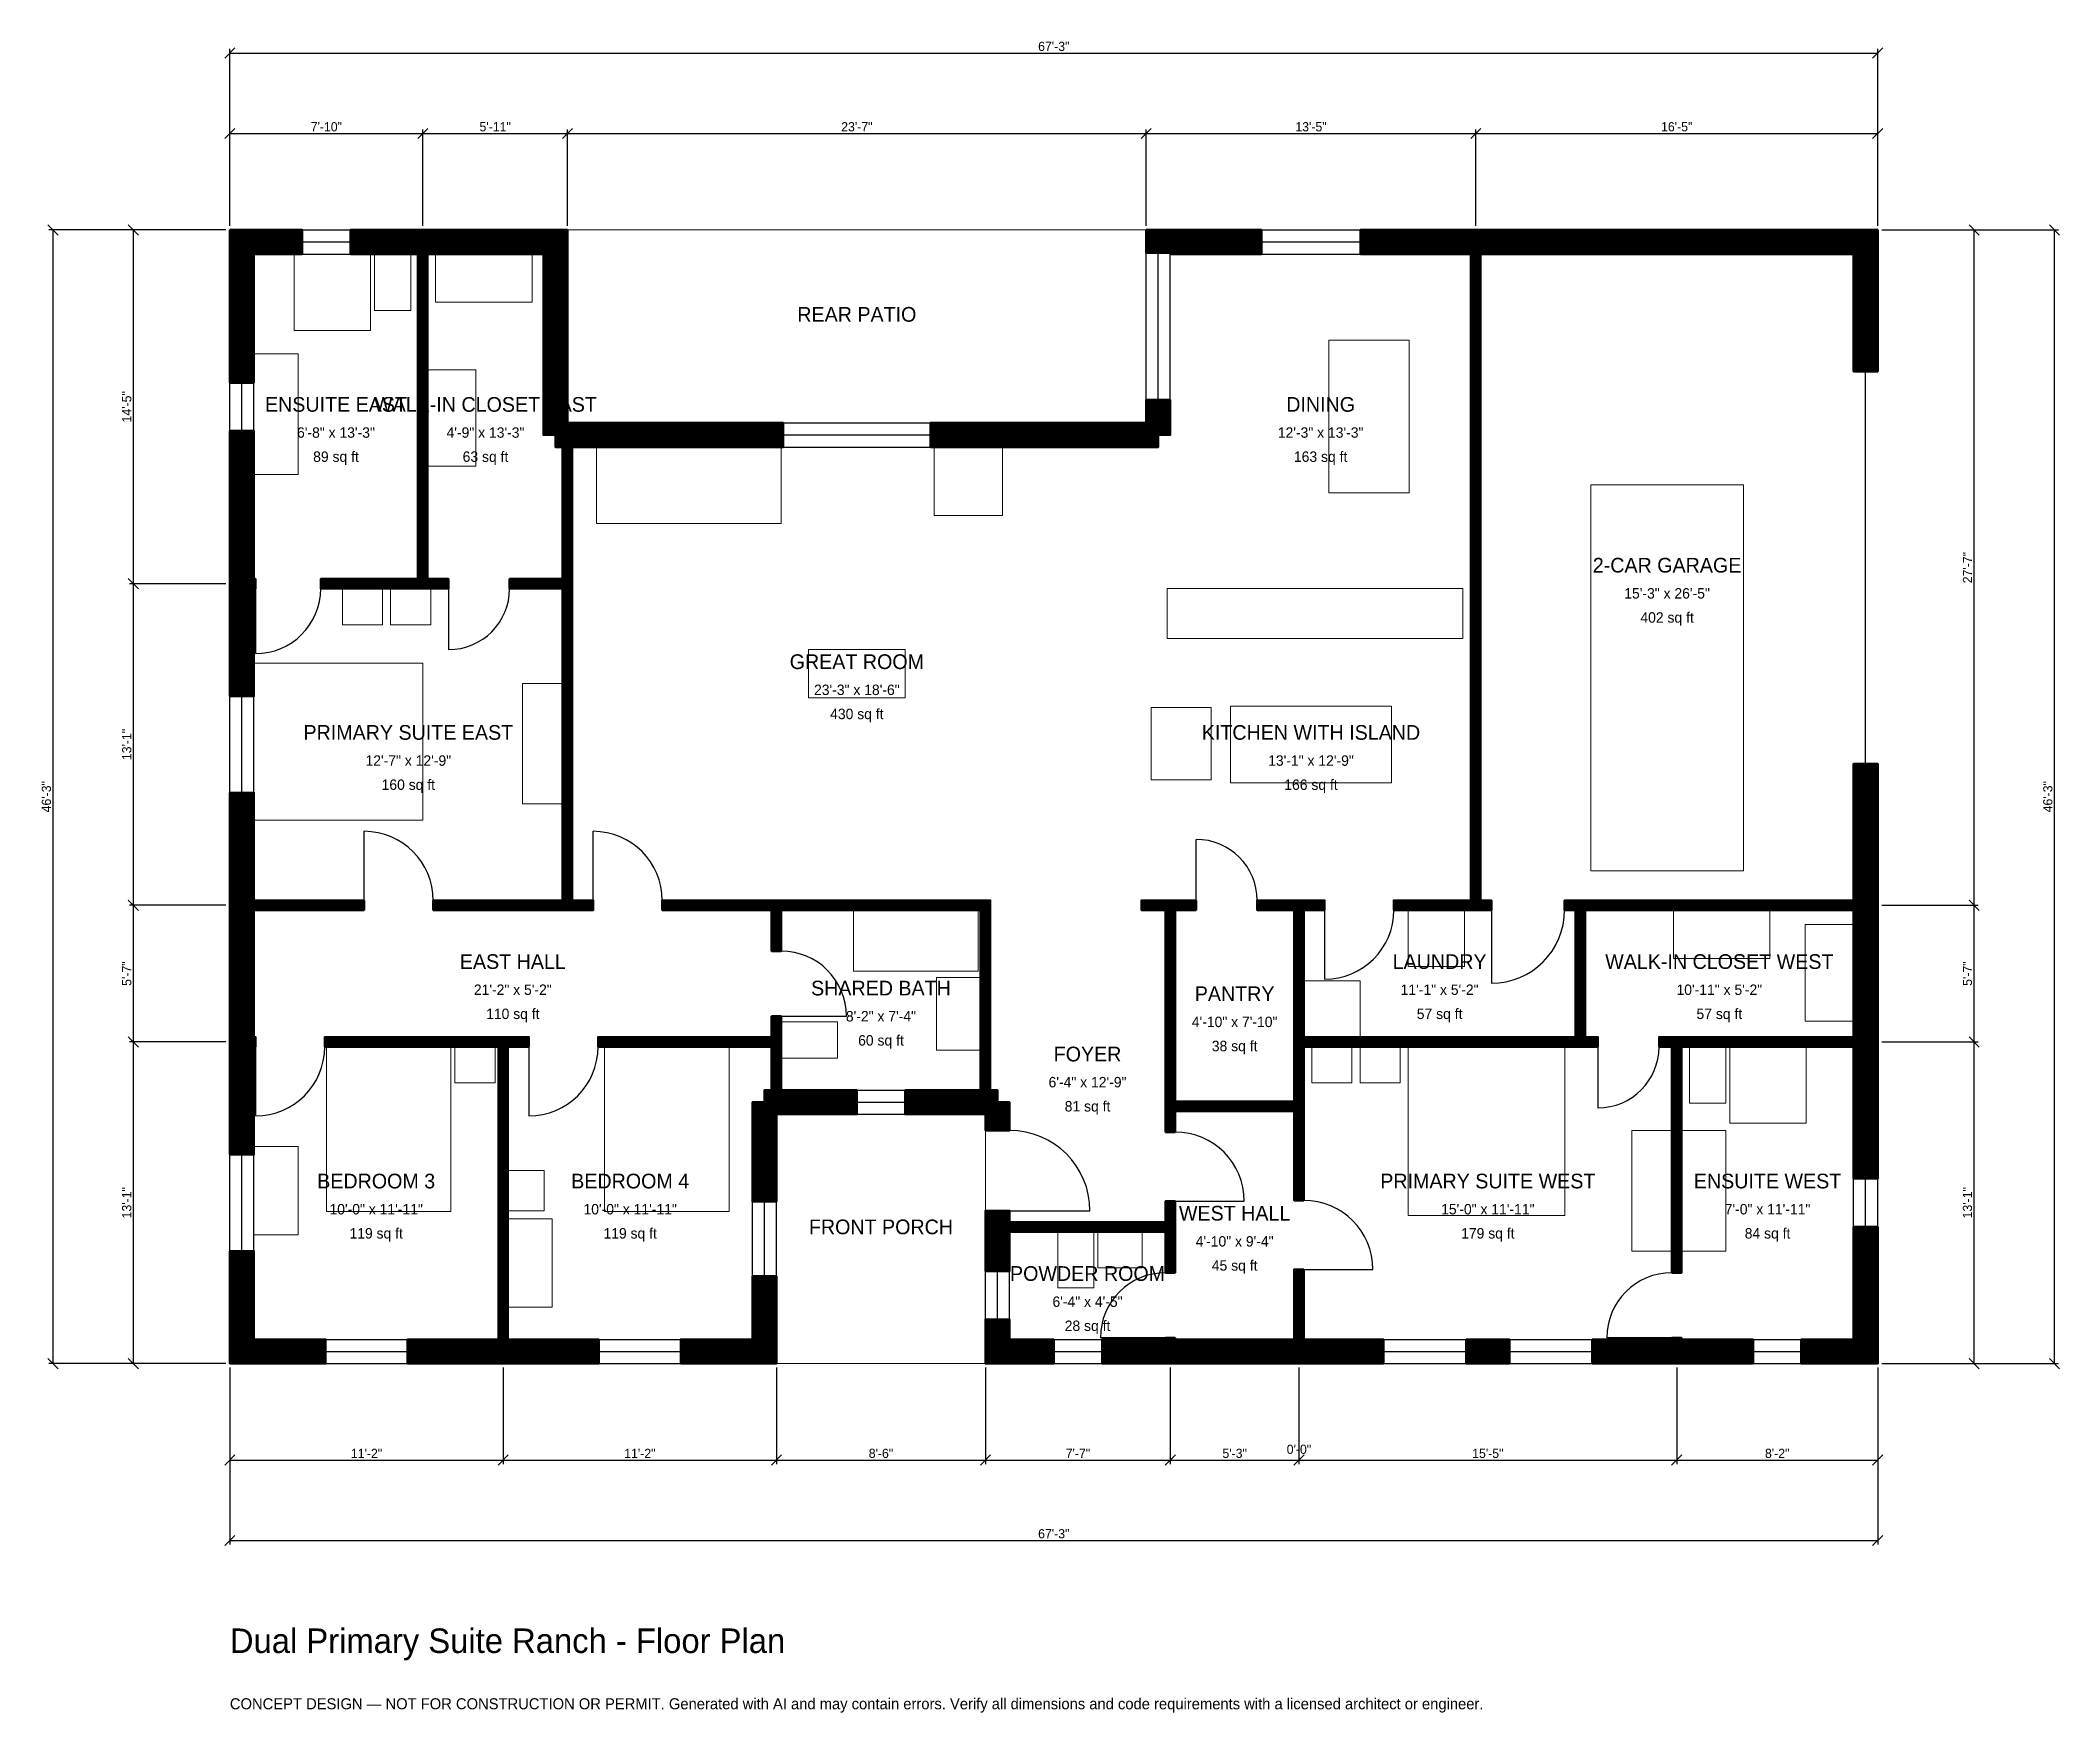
# Model space of a CAD drawing. Header units: inches. Extents: x -93 to 896, y -171 to 648.
import ezdxf
from ezdxf.enums import TextEntityAlignment as Align

# ---------------------------------------------------------------- set-up
doc = ezdxf.new("R2010")
doc.units = ezdxf.units.IN
doc.header["$MEASUREMENT"] = 0
doc.linetypes.add('DASHED', pattern=[0.6, 0.5, -0.1])
for name, color, linetype, lineweight in [('A-ANNO-DIMS', 1, 'Continuous', 13), ('A-ANNO-TEXT', 7, 'Continuous', 18), ('A-AREA-IDEN', 7, 'Continuous', 18), ('A-DOOR', 2, 'Continuous', 25), ('A-FLOR-FIXT', 9, 'Continuous', 13), ('A-FURN', 9, 'Continuous', 13), ('A-GLAZ', 4, 'Continuous', 25), ('A-SITE-PAVE', 8, 'Continuous', 13), ('A-WALL', 7, 'Continuous', 50), ('A-WALL-PATT', 8, 'Continuous', 13)]:
    doc.layers.add(name, color=color, linetype=linetype, lineweight=lineweight)
doc.dimstyles.new('PLAN', dxfattribs={"dimtxt": 4.5, "dimasz": 3, "dimexe": 2, "dimexo": 2, "dimgap": 1, "dimtad": 1, "dimdec": 0, "dimlunit": 4, "dimtsz": 2.5, "dimcen": 2.5, "dimclrd": 1, "dimclre": 1, "dimazin": 3, "dimtfac": 1, "dimtmove": 0, "dimatfit": 3})

msp = doc.modelspace()

# ---------------------------------------------------------------- hatches: boundary and pattern name
at = {"layer": 'A-WALL-PATT'}
h = msp.add_hatch(dxfattribs=at)
h.set_pattern_fill('ANSI31', color=8, scale=0.8)
h.paths.add_polyline_path([(220.8661, 0), (220.8661, 11.811), (255.9055, 11.811), (255.9055, 42.7165), (267.7165, 42.7165), (267.7165, 11.811), (267.7166, 11.811), (267.7166, 0), (267.7165, 0), (267.7165, 0), (255.9055, 0), (255.9055, 0), (220.8661, 0)])
h.paths.add_polyline_path([(139.7638, 0), (136.2205, 0), (136.2205, 0), (131.4961, 0), (131.4961, 0), (127.9528, 0), (87.0079, 0), (87.0079, 11.811), (127.9528, 11.811), (131.4961, 11.811), (131.4961, 155.1181), (46.4567, 155.1181), (46.4567, 159.8425), (131.4961, 159.8425), (136.2205, 159.8425), (146.4567, 159.8425), (146.4567, 155.1181), (136.2205, 155.1181), (136.2205, 11.811), (139.7638, 11.811), (180.7087, 11.811), (180.7087, 0), (139.7638, 0)])
h.paths.add_polyline_path([(11.811, 0), (11.811, 0), (0, 0), (0, 0), (0, 0), (0, 11.811), (0, 11.811), (0, 55.1181), (11.811, 55.1181), (11.811, 11.811), (46.8504, 11.811), (46.8504, 0), (11.811, 0)])
h.paths.add_polyline_path([(0, 151.5748), (0, 155.1181), (0, 155.1181), (0, 159.8425), (0, 159.8425), (0, 163.3858), (0, 218.5039), (0, 222.0472), (0, 222.0472), (0, 226.7717), (0, 226.7717), (0, 230.315), (0, 279.5276), (11.811, 279.5276), (11.811, 230.315), (11.811, 226.7717), (65.748, 226.7717), (65.748, 222.0472), (11.811, 222.0472), (11.811, 218.5039), (11.811, 163.3858), (11.811, 159.8425), (12.5984, 159.8425), (12.5984, 155.1181), (11.811, 155.1181), (11.811, 151.5748), (11.811, 102.3622), (0, 102.3622), (0, 151.5748)])
h.paths.add_polyline_path([(0, 375.9843), (0, 379.5276), (0, 379.5276), (0, 384.252), (0, 384.252), (0, 387.7953), (0, 456.6929), (11.811, 456.6929), (11.811, 387.7953), (11.811, 384.252), (12.5984, 384.252), (12.5984, 379.5276), (11.811, 379.5276), (11.811, 375.9843), (11.811, 326.7717), (0, 326.7717), (0, 375.9843)])
h.paths.add_polyline_path([(0, 543.3071), (0, 543.3071), (0, 555.1181), (0, 555.1181), (0, 555.1181), (11.811, 555.1181), (11.811, 555.1181), (35.4331, 555.1181), (35.4331, 543.3071), (11.811, 543.3071), (11.811, 480.315), (0, 480.315), (0, 543.3071)])
h.paths.add_polyline_path([(88.5827, 555.1181), (92.126, 555.1181), (92.126, 555.1181), (96.8504, 555.1181), (96.8504, 555.1181), (100.3937, 555.1181), (153.5433, 555.1181), (153.5433, 555.1181), (165.3543, 555.1181), (165.3543, 555.1181), (165.3544, 555.1181), (165.3544, 543.3071), (165.3543, 543.3071), (165.3543, 462.9921), (165.3544, 462.9921), (165.3544, 460.63), (167.7165, 460.63), (167.7165, 460.6299), (271.063, 460.6299), (271.063, 448.8189), (167.7165, 448.8189), (167.7165, 384.252), (167.7165, 379.5276), (167.7165, 226.7717), (177.9528, 226.7717), (177.9528, 222.0472), (167.7165, 222.0472), (162.9921, 222.0472), (99.6063, 222.0472), (99.6063, 226.7717), (162.9921, 226.7717), (162.9921, 379.5276), (137.0079, 379.5276), (137.0079, 384.252), (162.9921, 384.252), (162.9921, 448.8189), (159.4488, 448.8189), (159.4488, 454.7244), (153.5433, 454.7244), (153.5433, 543.3071), (100.3937, 543.3071), (96.8504, 543.3071), (96.8504, 384.252), (107.0866, 384.252), (107.0866, 379.5276), (96.8504, 379.5276), (92.126, 379.5276), (44.4882, 379.5276), (44.4882, 384.252), (92.126, 384.252), (92.126, 543.3071), (88.5827, 543.3071), (59.0551, 543.3071), (59.0551, 555.1181), (88.5827, 555.1181)])
h.paths.add_polyline_path([(448.8189, 460.6299), (448.8189, 471.8504), (460.6299, 471.8504), (460.6299, 454.7244), (454.7244, 454.7244), (454.7244, 448.8189), (343.1102, 448.8189), (343.1102, 460.6299), (448.8189, 460.6299)])
h.paths.add_polyline_path([(448.8189, 555.1181), (448.8189, 555.1181), (448.8189, 555.1181), (460.6299, 555.1181), (460.6299, 555.1181), (505.315, 555.1181), (505.315, 543.3071), (461.0236, 543.3071), (461.0236, 543.8976), (448.8189, 543.8976), (448.8189, 555.1181)])
h.paths.add_polyline_path([(604.3307, 555.1181), (604.3307, 555.1181), (607.874, 555.1181), (607.874, 555.1181), (612.5984, 555.1181), (612.5984, 555.1181), (795.2756, 555.1181), (795.2756, 555.1181), (807.0866, 555.1181), (807.0866, 555.1181), (807.0867, 555.1181), (807.0867, 543.3071), (807.0866, 543.3071), (807.0866, 485.8268), (795.2756, 485.8268), (795.2756, 543.3071), (616.1417, 543.3071), (616.1417, 543.3071), (612.5984, 543.3071), (612.5984, 384.252), (612.5984, 379.5276), (612.5984, 226.7717), (617.9134, 226.7717), (617.9134, 222.0472), (612.5984, 222.0472), (607.874, 222.0472), (570.0787, 222.0472), (570.0787, 226.7717), (607.874, 226.7717), (607.874, 379.5276), (607.874, 384.252), (607.874, 543.3071), (553.7402, 543.3071), (553.7402, 555.1181), (604.3307, 555.1181)])
h.paths.add_polyline_path([(807.0866, 230.315), (807.0866, 226.7717), (807.0867, 226.7717), (807.0867, 222.0472), (807.0866, 222.0472), (807.0866, 218.5039), (807.0866, 163.3858), (807.0866, 159.8425), (807.0867, 159.8425), (807.0867, 155.1181), (807.0866, 155.1181), (807.0866, 151.5748), (807.0866, 90.5512), (795.2756, 90.5512), (795.2756, 151.5748), (795.2756, 155.1181), (711.0236, 155.1181), (711.0236, 44.4882), (706.2992, 44.4882), (706.2992, 155.1181), (700, 155.1181), (700, 159.8425), (706.2992, 159.8425), (711.0236, 159.8425), (795.2756, 159.8425), (795.2756, 163.3858), (795.2756, 218.5039), (795.2756, 222.0472), (663.7795, 222.0472), (663.7795, 159.8425), (670.0787, 159.8425), (670.0787, 155.1181), (663.7795, 155.1181), (659.0551, 155.1181), (525.9843, 155.1181), (525.9843, 128.3465), (525.9843, 123.622), (525.9843, 79.9213), (521.2598, 79.9213), (521.2598, 123.622), (462.9921, 123.622), (462.9921, 113.3858), (458.2677, 113.3858), (458.2677, 123.622), (458.2677, 128.3465), (458.2677, 222.0472), (446.4567, 222.0472), (446.4567, 226.7717), (458.2677, 226.7717), (462.9921, 226.7717), (473.2283, 226.7717), (473.2283, 222.0472), (462.9921, 222.0472), (462.9921, 128.3465), (521.2598, 128.3465), (521.2598, 155.1181), (521.2598, 159.8425), (521.2598, 222.0472), (503.1496, 222.0472), (503.1496, 226.7717), (521.2598, 226.7717), (521.2598, 226.7717), (525.9843, 226.7717), (536.2205, 226.7717), (536.2205, 222.0472), (525.9843, 222.0472), (525.9843, 159.8425), (659.0551, 159.8425), (659.0551, 222.0472), (653.7402, 222.0472), (653.7402, 226.7717), (659.0551, 226.7717), (663.7795, 226.7717), (795.2756, 226.7717), (795.2756, 230.315), (795.2756, 293.7008), (807.0866, 293.7008), (807.0866, 230.315)])
h.paths.add_polyline_path([(807.0866, 11.811), (807.0867, 11.811), (807.0867, 0), (807.0866, 0), (807.0866, 0), (795.2756, 0), (795.2756, 0), (769.685, 0), (769.685, 11.811), (795.2756, 11.811), (795.2756, 66.9291), (807.0866, 66.9291), (807.0866, 11.811)])
h.paths.add_polyline_path([(714.5669, 0), (711.0236, 0), (711.0236, 0), (706.2992, 0), (706.2992, 0), (702.7559, 0), (667.2572, 0), (667.2572, 11.811), (702.7559, 11.811), (706.2992, 11.811), (706.2992, 12.5984), (711.0236, 12.5984), (711.0236, 11.811), (714.5669, 11.811), (746.063, 11.811), (746.063, 0), (714.5669, 0)])
h.paths.add_polyline_path([(605.5774, 0), (605.5774, 11.811), (626.706, 11.811), (626.706, 0), (605.5774, 0)])
h.paths.add_polyline_path([(529.5276, 0), (525.9843, 0), (525.9843, 0), (521.2598, 0), (521.2598, 0), (517.7165, 0), (466.5354, 0), (462.9921, 0), (462.9921, 0), (458.2677, 0), (458.2677, 0), (454.7244, 0), (427.1654, 0), (427.1654, 11.811), (454.7244, 11.811), (458.2677, 11.811), (458.2677, 12.5984), (462.9921, 12.5984), (462.9921, 11.811), (466.5354, 11.811), (517.7165, 11.811), (521.2598, 11.811), (521.2598, 46.063), (525.9843, 46.063), (525.9843, 11.811), (529.5276, 11.811), (565.0262, 11.811), (565.0262, 0), (529.5276, 0)])
h.paths.add_polyline_path([(381.8898, 0), (381.8898, 0), (370.0787, 0), (370.0787, 0), (370.0787, 0), (370.0787, 0), (370.0787, 11.811), (370.0787, 11.811), (370.0787, 21.6535), (381.8898, 21.6535), (381.8898, 11.811), (403.5433, 11.811), (403.5433, 0), (381.8898, 0)])
h.paths.add_polyline_path([(370.0787, 61.0236), (370.0787, 64.5669), (370.0787, 64.5669), (370.0787, 69.2913), (370.0787, 69.2913), (370.0787, 72.8346), (370.0787, 74.8031), (381.8898, 74.8031), (381.8898, 72.8346), (381.8898, 69.2913), (458.2677, 69.2913), (458.2677, 79.5276), (462.9921, 79.5276), (462.9921, 69.2913), (462.9921, 64.5669), (462.9921, 44.4882), (458.2677, 44.4882), (458.2677, 64.5669), (381.8898, 64.5669), (381.8898, 61.0236), (381.8898, 45.2756), (370.0787, 45.2756), (370.0787, 61.0236)])
h.paths.add_polyline_path([(370.0787, 119.685), (370.0787, 119.685), (370.0787, 122.0472), (367.7165, 122.0472), (367.7165, 122.0472), (330.7087, 122.0472), (330.7087, 133.8583), (367.7165, 133.8583), (367.7165, 222.0472), (270.0787, 222.0472), (270.0787, 201.9685), (265.3543, 201.9685), (265.3543, 222.0472), (211.811, 222.0472), (211.811, 226.7717), (265.3543, 226.7717), (270.0787, 226.7717), (367.7165, 226.7717), (372.4409, 226.7717), (372.4409, 222.0472), (372.4409, 133.8583), (375.9843, 133.8583), (375.9843, 127.9528), (381.8898, 127.9528), (381.8898, 114.1732), (370.0787, 114.1732), (370.0787, 119.685)])
h.paths.add_polyline_path([(270.0787, 122.0472), (270.0787, 122.0472), (267.7166, 122.0472), (267.7166, 119.685), (267.7165, 119.685), (267.7165, 79.3307), (255.9055, 79.3307), (255.9055, 127.9528), (261.811, 127.9528), (261.811, 133.8583), (265.3543, 133.8583), (265.3543, 155.1181), (180.315, 155.1181), (180.315, 159.8425), (265.3543, 159.8425), (265.3543, 170.0787), (270.0787, 170.0787), (270.0787, 159.8425), (270.0787, 155.1181), (270.0787, 133.8583), (307.0866, 133.8583), (307.0866, 122.0472), (270.0787, 122.0472)])

# ---------------------------------------------------------------- linework, layer by layer
at = {"layer": 'A-DOOR', "linetype": 'DASHED'}
msp.add_line((801.1811, 293.7008), (801.1811, 485.8268), dxfattribs=at)
at = {"layer": 'A-DOOR'}
for p, q in [((12.5984, 379.5276), (12.5984, 347.6378)), ((107.0866, 379.5276), (107.0866, 349.6063)), ((65.748, 226.7717), (65.748, 260.6299)), ((177.9528, 226.7717), (177.9528, 260.6299)), ((473.2283, 226.7717), (473.2283, 256.6929)), ((536.2205, 222.0472), (536.2205, 188.189)), ((617.9134, 222.0472), (617.9134, 186.2205)), ((270.0787, 170.0787), (301.9685, 170.0787)), ((12.5984, 155.1181), (12.5984, 121.2598)), ((146.4567, 155.1181), (146.4567, 121.2598)), ((670.0787, 155.1181), (670.0787, 125.1969)), ((462.9921, 79.5276), (496.8504, 79.5276)), ((381.8898, 74.8031), (421.2598, 74.8031)), ((525.9843, 46.063), (559.8425, 46.063)), ((458.2677, 12.5984), (426.378, 12.5984)), ((706.2992, 12.5984), (674.4094, 12.5984))]:
    msp.add_line(p, q, dxfattribs=at)
for centre, radius, start, end in [((12.5984, 379.5276), 31.8898, 270, 360), ((107.0866, 379.5276), 29.9213, 270, 360), ((65.748, 226.7717), 33.8583, 0, 90), ((177.9528, 226.7717), 33.8583, 0, 90), ((473.2283, 226.7717), 29.9213, 0, 90), ((536.2205, 222.0472), 33.8583, 270, 360), ((617.9134, 222.0472), 35.8268, 270, 360), ((270.0787, 170.0787), 31.8898, 0, 90), ((12.5984, 155.1181), 33.8583, 270, 360), ((146.4567, 155.1181), 33.8583, 270, 360), ((670.0787, 155.1181), 29.9213, 270, 360), ((381.8898, 74.8031), 39.3701, 0, 90), ((462.9921, 79.5276), 33.8583, 0, 90), ((525.9843, 46.063), 33.8583, 0, 90), ((458.2677, 12.5984), 31.8898, 90, 180), ((706.2992, 12.5984), 31.8898, 90, 180)]:
    msp.add_arc(centre, radius, start, end, dxfattribs=at)
at = {"layer": 'A-FLOR-FIXT'}
for points in [[(31.4961, 505.9055), (68.8976, 505.9055), (68.8976, 543.3071), (31.4961, 543.3071)], [(70.8661, 515.748), (88.5827, 515.748), (88.5827, 543.3071), (70.8661, 543.3071)], [(11.811, 435.4331), (33.4646, 435.4331), (33.4646, 494.4882), (11.811, 494.4882)], [(459.0551, 355.1181), (603.937, 355.1181), (603.937, 379.5276), (459.0551, 379.5276)], [(490.1575, 284.4488), (568.8976, 284.4488), (568.8976, 321.8504), (490.1575, 321.8504)], [(305.5118, 192.126), (366.5354, 192.126), (366.5354, 222.0472), (305.5118, 222.0472)], [(346.063, 153.5433), (367.7165, 153.5433), (367.7165, 188.9764), (346.063, 188.9764)], [(270.0787, 149.6063), (297.6378, 149.6063), (297.6378, 167.3228), (270.0787, 167.3228)], [(714.9606, 127.5591), (732.6772, 127.5591), (732.6772, 155.1181), (714.9606, 155.1181)], [(734.6457, 117.7165), (772.0472, 117.7165), (772.0472, 155.1181), (734.6457, 155.1181)], [(711.0236, 55.1181), (732.6772, 55.1181), (732.6772, 114.1732), (711.0236, 114.1732)], [(405.5118, 37.0079), (423.2283, 37.0079), (423.2283, 64.5669), (405.5118, 64.5669)], [(425.1968, 46.8504), (446.8504, 46.8504), (446.8504, 64.5669), (425.1968, 64.5669)]]:
    msp.add_lwpolyline(points, close=True, dxfattribs=at)
at = {"layer": 'A-FURN'}
for points in [[(100.7874, 519.685), (148.0315, 519.685), (148.0315, 543.3071), (100.7874, 543.3071)], [(538.189, 426.378), (577.5591, 426.378), (577.5591, 501.1811), (538.189, 501.1811)], [(96.8504, 439.3701), (120.4724, 439.3701), (120.4724, 486.6142), (96.8504, 486.6142)], [(179.5276, 411.4173), (270.0787, 411.4173), (270.0787, 448.8189), (179.5276, 448.8189)], [(344.8819, 415.3543), (378.3465, 415.3543), (378.3465, 448.8189), (344.8819, 448.8189)], [(666.5354, 241.3386), (741.3386, 241.3386), (741.3386, 430.315), (666.5354, 430.315)], [(55.1181, 361.811), (74.8031, 361.811), (74.8031, 379.5276), (55.1181, 379.5276)], [(78.7402, 361.811), (98.4252, 361.811), (98.4252, 379.5276), (78.7402, 379.5276)], [(283.4646, 325.9843), (330.7087, 325.9843), (330.7087, 349.6063), (283.4646, 349.6063)], [(11.811, 266.1417), (94.4882, 266.1417), (94.4882, 342.9134), (11.811, 342.9134)], [(143.3071, 274.0157), (162.9921, 274.0157), (162.9921, 333.0709), (143.3071, 333.0709)], [(451.1811, 285.8268), (480.7087, 285.8268), (480.7087, 321.2598), (451.1811, 321.2598)], [(577.1654, 194.4882), (604.7244, 194.4882), (604.7244, 222.0472), (577.1654, 222.0472)], [(707.0866, 198.4252), (754.3307, 198.4252), (754.3307, 222.0472), (707.0866, 222.0472)], [(771.6535, 167.7165), (795.2756, 167.7165), (795.2756, 214.9606), (771.6535, 214.9606)], [(525.9843, 159.8425), (553.5433, 159.8425), (553.5433, 187.4016), (525.9843, 187.4016)], [(47.2441, 74.4094), (108.2677, 74.4094), (108.2677, 155.1181), (47.2441, 155.1181)], [(110.2362, 137.4016), (129.9213, 137.4016), (129.9213, 155.1181), (110.2362, 155.1181)], [(183.4646, 74.4094), (244.4882, 74.4094), (244.4882, 155.1181), (183.4646, 155.1181)], [(529.9213, 137.4016), (549.6063, 137.4016), (549.6063, 155.1181), (529.9213, 155.1181)], [(553.5433, 137.4016), (573.2283, 137.4016), (573.2283, 155.1181), (553.5433, 155.1181)], [(577.1654, 72.4409), (653.937, 72.4409), (653.937, 155.1181), (577.1654, 155.1181)], [(686.6142, 55.1181), (706.2992, 55.1181), (706.2992, 114.1732), (686.6142, 114.1732)], [(11.811, 62.9921), (33.4646, 62.9921), (33.4646, 106.2992), (11.811, 106.2992)], [(136.2205, 74.8031), (153.937, 74.8031), (153.937, 94.4882), (136.2205, 94.4882)], [(136.2205, 27.5591), (157.874, 27.5591), (157.874, 70.8661), (136.2205, 70.8661)]]:
    msp.add_lwpolyline(points, close=True, dxfattribs=at)
at = {"layer": 'A-GLAZ'}
for p, q in [((35.4331, 555.1181), (59.0551, 555.1181)), ((505.315, 555.1181), (553.7402, 555.1181)), ((35.4331, 549.2126), (59.0551, 549.2126)), ((505.315, 549.2126), (553.7402, 549.2126)), ((35.4331, 543.3071), (59.0551, 543.3071)), ((448.8189, 471.8504), (448.8189, 543.8976)), ((454.7244, 471.8504), (454.7244, 543.8976)), ((460.6299, 471.8504), (460.6299, 543.8976)), ((505.315, 543.3071), (553.7402, 543.3071)), ((0, 456.6929), (0, 480.315)), ((5.9055, 456.6929), (5.9055, 480.315)), ((11.811, 456.6929), (11.811, 480.315)), ((271.063, 460.6299), (343.1102, 460.6299)), ((271.063, 454.7244), (343.1102, 454.7244)), ((271.063, 448.8189), (343.1102, 448.8189)), ((0, 279.5276), (0, 326.7717)), ((5.9055, 279.5276), (5.9055, 326.7717)), ((11.811, 279.5276), (11.811, 326.7717)), ((307.0866, 133.8583), (330.7087, 133.8583)), ((307.0866, 127.9528), (330.7087, 127.9528)), ((307.0866, 122.0472), (330.7087, 122.0472)), ((0, 55.1181), (0, 102.3622)), ((5.9055, 55.1181), (5.9055, 102.3622)), ((11.811, 55.1181), (11.811, 102.3622)), ((795.2756, 66.9291), (795.2756, 90.5512)), ((801.1811, 66.9291), (801.1811, 90.5512)), ((807.0866, 66.9291), (807.0866, 90.5512)), ((255.9055, 42.7165), (255.9055, 79.3307)), ((261.811, 42.7165), (261.811, 79.3307)), ((267.7165, 42.7165), (267.7165, 79.3307)), ((370.0787, 21.6535), (370.0787, 45.2756)), ((375.9843, 21.6535), (375.9843, 45.2756)), ((381.8898, 21.6535), (381.8898, 45.2756)), ((46.8504, 11.811), (87.0079, 11.811)), ((180.7087, 11.811), (220.8661, 11.811)), ((403.5433, 11.811), (427.1654, 11.811)), ((565.0262, 11.811), (605.5774, 11.811)), ((626.706, 11.811), (667.2572, 11.811)), ((746.063, 11.811), (769.685, 11.811)), ((46.8504, 5.9055), (87.0079, 5.9055)), ((46.8504, 0), (87.0079, 0)), ((180.7087, 5.9055), (220.8661, 5.9055)), ((180.7087, 0), (220.8661, 0)), ((403.5433, 5.9055), (427.1654, 5.9055)), ((403.5433, 0), (427.1654, 0)), ((565.0262, 5.9055), (605.5774, 5.9055)), ((565.0262, 0), (605.5774, 0)), ((626.706, 5.9055), (667.2572, 5.9055)), ((626.706, 0), (667.2572, 0)), ((746.063, 5.9055), (769.685, 5.9055)), ((746.063, 0), (769.685, 0))]:
    msp.add_line(p, q, dxfattribs=at)
at = {"layer": 'A-SITE-PAVE', "linetype": 'DASHED'}
for points in [[(165.3543, 460.6299), (448.8189, 460.6299), (448.8189, 555.1181), (165.3543, 555.1181)], [(267.7165, 0), (370.0787, 0), (370.0787, 122.0472), (267.7165, 122.0472)]]:
    msp.add_lwpolyline(points, close=True, dxfattribs=at)
at = {"layer": 'A-WALL'}
for points in [[(0, 543.3071), (0, 543.3071), (0, 555.1181), (0, 555.1181), (0, 555.1181), (11.811, 555.1181), (11.811, 555.1181), (35.4331, 555.1181), (35.4331, 543.3071), (11.811, 543.3071), (11.811, 480.315), (0, 480.315), (0, 543.3071)], [(88.5827, 555.1181), (92.126, 555.1181), (92.126, 555.1181), (96.8504, 555.1181), (96.8504, 555.1181), (100.3937, 555.1181), (153.5433, 555.1181), (153.5433, 555.1181), (165.3543, 555.1181), (165.3543, 555.1181), (165.3544, 555.1181), (165.3544, 543.3071), (165.3543, 543.3071), (165.3543, 462.9921), (165.3544, 462.9921), (165.3544, 460.63), (167.7165, 460.63), (167.7165, 460.6299), (271.063, 460.6299), (271.063, 448.8189), (167.7165, 448.8189), (167.7165, 384.252), (167.7165, 379.5276), (167.7165, 226.7717), (177.9528, 226.7717), (177.9528, 222.0472), (167.7165, 222.0472), (162.9921, 222.0472), (99.6063, 222.0472), (99.6063, 226.7717), (162.9921, 226.7717), (162.9921, 379.5276), (137.0079, 379.5276), (137.0079, 384.252), (162.9921, 384.252), (162.9921, 448.8189), (159.4488, 448.8189), (159.4488, 454.7244), (153.5433, 454.7244), (153.5433, 543.3071), (100.3937, 543.3071), (96.8504, 543.3071), (96.8504, 384.252), (107.0866, 384.252), (107.0866, 379.5276), (96.8504, 379.5276), (92.126, 379.5276), (44.4882, 379.5276), (44.4882, 384.252), (92.126, 384.252), (92.126, 543.3071), (88.5827, 543.3071), (59.0551, 543.3071), (59.0551, 555.1181), (88.5827, 555.1181)], [(448.8189, 555.1181), (448.8189, 555.1181), (448.8189, 555.1181), (460.6299, 555.1181), (460.6299, 555.1181), (505.315, 555.1181), (505.315, 543.3071), (461.0236, 543.3071), (461.0236, 543.8976), (448.8189, 543.8976), (448.8189, 555.1181)], [(604.3307, 555.1181), (604.3307, 555.1181), (607.874, 555.1181), (607.874, 555.1181), (612.5984, 555.1181), (612.5984, 555.1181), (795.2756, 555.1181), (795.2756, 555.1181), (807.0866, 555.1181), (807.0866, 555.1181), (807.0867, 555.1181), (807.0867, 543.3071), (807.0866, 543.3071), (807.0866, 485.8268), (795.2756, 485.8268), (795.2756, 543.3071), (616.1417, 543.3071), (616.1417, 543.3071), (612.5984, 543.3071), (612.5984, 384.252), (612.5984, 379.5276), (612.5984, 226.7717), (617.9134, 226.7717), (617.9134, 222.0472), (612.5984, 222.0472), (607.874, 222.0472), (570.0787, 222.0472), (570.0787, 226.7717), (607.874, 226.7717), (607.874, 379.5276), (607.874, 384.252), (607.874, 543.3071), (553.7402, 543.3071), (553.7402, 555.1181), (604.3307, 555.1181)], [(448.8189, 460.6299), (448.8189, 471.8504), (460.6299, 471.8504), (460.6299, 454.7244), (454.7244, 454.7244), (454.7244, 448.8189), (343.1102, 448.8189), (343.1102, 460.6299), (448.8189, 460.6299)], [(0, 375.9843), (0, 379.5276), (0, 379.5276), (0, 384.252), (0, 384.252), (0, 387.7953), (0, 456.6929), (11.811, 456.6929), (11.811, 387.7953), (11.811, 384.252), (12.5984, 384.252), (12.5984, 379.5276), (11.811, 379.5276), (11.811, 375.9843), (11.811, 326.7717), (0, 326.7717), (0, 375.9843)], [(807.0866, 230.315), (807.0866, 226.7717), (807.0867, 226.7717), (807.0867, 222.0472), (807.0866, 222.0472), (807.0866, 218.5039), (807.0866, 163.3858), (807.0866, 159.8425), (807.0867, 159.8425), (807.0867, 155.1181), (807.0866, 155.1181), (807.0866, 151.5748), (807.0866, 90.5512), (795.2756, 90.5512), (795.2756, 151.5748), (795.2756, 155.1181), (711.0236, 155.1181), (711.0236, 44.4882), (706.2992, 44.4882), (706.2992, 155.1181), (700, 155.1181), (700, 159.8425), (706.2992, 159.8425), (711.0236, 159.8425), (795.2756, 159.8425), (795.2756, 163.3858), (795.2756, 218.5039), (795.2756, 222.0472), (663.7795, 222.0472), (663.7795, 159.8425), (670.0787, 159.8425), (670.0787, 155.1181), (663.7795, 155.1181), (659.0551, 155.1181), (525.9843, 155.1181), (525.9843, 128.3465), (525.9843, 123.622), (525.9843, 79.9213), (521.2598, 79.9213), (521.2598, 123.622), (462.9921, 123.622), (462.9921, 113.3858), (458.2677, 113.3858), (458.2677, 123.622), (458.2677, 128.3465), (458.2677, 222.0472), (446.4567, 222.0472), (446.4567, 226.7717), (458.2677, 226.7717), (462.9921, 226.7717), (473.2283, 226.7717), (473.2283, 222.0472), (462.9921, 222.0472), (462.9921, 128.3465), (521.2598, 128.3465), (521.2598, 155.1181), (521.2598, 159.8425), (521.2598, 222.0472), (503.1496, 222.0472), (503.1496, 226.7717), (521.2598, 226.7717), (521.2598, 226.7717), (525.9843, 226.7717), (536.2205, 226.7717), (536.2205, 222.0472), (525.9843, 222.0472), (525.9843, 159.8425), (659.0551, 159.8425), (659.0551, 222.0472), (653.7402, 222.0472), (653.7402, 226.7717), (659.0551, 226.7717), (663.7795, 226.7717), (795.2756, 226.7717), (795.2756, 230.315), (795.2756, 293.7008), (807.0866, 293.7008), (807.0866, 230.315)], [(0, 151.5748), (0, 155.1181), (0, 155.1181), (0, 159.8425), (0, 159.8425), (0, 163.3858), (0, 218.5039), (0, 222.0472), (0, 222.0472), (0, 226.7717), (0, 226.7717), (0, 230.315), (0, 279.5276), (11.811, 279.5276), (11.811, 230.315), (11.811, 226.7717), (65.748, 226.7717), (65.748, 222.0472), (11.811, 222.0472), (11.811, 218.5039), (11.811, 163.3858), (11.811, 159.8425), (12.5984, 159.8425), (12.5984, 155.1181), (11.811, 155.1181), (11.811, 151.5748), (11.811, 102.3622), (0, 102.3622), (0, 151.5748)], [(370.0787, 119.685), (370.0787, 119.685), (370.0787, 122.0472), (367.7165, 122.0472), (367.7165, 122.0472), (330.7087, 122.0472), (330.7087, 133.8583), (367.7165, 133.8583), (367.7165, 222.0472), (270.0787, 222.0472), (270.0787, 201.9685), (265.3543, 201.9685), (265.3543, 222.0472), (211.811, 222.0472), (211.811, 226.7717), (265.3543, 226.7717), (270.0787, 226.7717), (367.7165, 226.7717), (372.4409, 226.7717), (372.4409, 222.0472), (372.4409, 133.8583), (375.9843, 133.8583), (375.9843, 127.9528), (381.8898, 127.9528), (381.8898, 114.1732), (370.0787, 114.1732), (370.0787, 119.685)], [(270.0787, 122.0472), (270.0787, 122.0472), (267.7166, 122.0472), (267.7166, 119.685), (267.7165, 119.685), (267.7165, 79.3307), (255.9055, 79.3307), (255.9055, 127.9528), (261.811, 127.9528), (261.811, 133.8583), (265.3543, 133.8583), (265.3543, 155.1181), (180.315, 155.1181), (180.315, 159.8425), (265.3543, 159.8425), (265.3543, 170.0787), (270.0787, 170.0787), (270.0787, 159.8425), (270.0787, 155.1181), (270.0787, 133.8583), (307.0866, 133.8583), (307.0866, 122.0472), (270.0787, 122.0472)], [(139.7638, 0), (136.2205, 0), (136.2205, 0), (131.4961, 0), (131.4961, 0), (127.9528, 0), (87.0079, 0), (87.0079, 11.811), (127.9528, 11.811), (131.4961, 11.811), (131.4961, 155.1181), (46.4567, 155.1181), (46.4567, 159.8425), (131.4961, 159.8425), (136.2205, 159.8425), (146.4567, 159.8425), (146.4567, 155.1181), (136.2205, 155.1181), (136.2205, 11.811), (139.7638, 11.811), (180.7087, 11.811), (180.7087, 0), (139.7638, 0)], [(370.0787, 61.0236), (370.0787, 64.5669), (370.0787, 64.5669), (370.0787, 69.2913), (370.0787, 69.2913), (370.0787, 72.8346), (370.0787, 74.8031), (381.8898, 74.8031), (381.8898, 72.8346), (381.8898, 69.2913), (458.2677, 69.2913), (458.2677, 79.5276), (462.9921, 79.5276), (462.9921, 69.2913), (462.9921, 64.5669), (462.9921, 44.4882), (458.2677, 44.4882), (458.2677, 64.5669), (381.8898, 64.5669), (381.8898, 61.0236), (381.8898, 45.2756), (370.0787, 45.2756), (370.0787, 61.0236)], [(807.0866, 11.811), (807.0867, 11.811), (807.0867, 0), (807.0866, 0), (807.0866, 0), (795.2756, 0), (795.2756, 0), (769.685, 0), (769.685, 11.811), (795.2756, 11.811), (795.2756, 66.9291), (807.0866, 66.9291), (807.0866, 11.811)], [(11.811, 0), (11.811, 0), (0, 0), (0, 0), (0, 0), (0, 11.811), (0, 11.811), (0, 55.1181), (11.811, 55.1181), (11.811, 11.811), (46.8504, 11.811), (46.8504, 0), (11.811, 0)], [(220.8661, 0), (220.8661, 11.811), (255.9055, 11.811), (255.9055, 42.7165), (267.7165, 42.7165), (267.7165, 11.811), (267.7166, 11.811), (267.7166, 0), (267.7165, 0), (267.7165, 0), (255.9055, 0), (255.9055, 0), (220.8661, 0)], [(529.5276, 0), (525.9843, 0), (525.9843, 0), (521.2598, 0), (521.2598, 0), (517.7165, 0), (466.5354, 0), (462.9921, 0), (462.9921, 0), (458.2677, 0), (458.2677, 0), (454.7244, 0), (427.1654, 0), (427.1654, 11.811), (454.7244, 11.811), (458.2677, 11.811), (458.2677, 12.5984), (462.9921, 12.5984), (462.9921, 11.811), (466.5354, 11.811), (517.7165, 11.811), (521.2598, 11.811), (521.2598, 46.063), (525.9843, 46.063), (525.9843, 11.811), (529.5276, 11.811), (565.0262, 11.811), (565.0262, 0), (529.5276, 0)], [(381.8898, 0), (381.8898, 0), (370.0787, 0), (370.0787, 0), (370.0787, 0), (370.0787, 0), (370.0787, 11.811), (370.0787, 11.811), (370.0787, 21.6535), (381.8898, 21.6535), (381.8898, 11.811), (403.5433, 11.811), (403.5433, 0), (381.8898, 0)], [(605.5774, 0), (605.5774, 11.811), (626.706, 11.811), (626.706, 0), (605.5774, 0)], [(714.5669, 0), (711.0236, 0), (711.0236, 0), (706.2992, 0), (706.2992, 0), (702.7559, 0), (667.2572, 0), (667.2572, 11.811), (702.7559, 11.811), (706.2992, 11.811), (706.2992, 12.5984), (711.0236, 12.5984), (711.0236, 11.811), (714.5669, 11.811), (746.063, 11.811), (746.063, 0), (714.5669, 0)]]:
    msp.add_lwpolyline(points, close=True, dxfattribs=at)

# ---------------------------------------------------------------- texts
at = {"layer": 'A-ANNO-TEXT'}
for s, height, p in [('Dual Primary Suite Ranch - Floor Plan', 12, (0, -141.7323)), ('CONCEPT DESIGN — NOT FOR CONSTRUCTION OR PERMIT. Generated with AI and may contain errors. Verify all dimensions and code requirements with a licensed architect or engineer.', 5.4, (0, -169.2913))]:
    msp.add_text(s, height=height, dxfattribs=at).set_placement(p)
at = {"layer": 'A-AREA-IDEN'}
for s, height, p in [('REAR PATIO', 7.2, (307.0866, 513.7795)), ('ENSUITE EAST', 7.2, (51.9685, 469.685)), ('WALK-IN CLOSET EAST', 7.2, (125.1969, 469.685)), ('DINING', 7.2, (534.252, 469.685)), ('6\'-8" x 13\'-3"', 5.1, (51.9685, 455.9055)), ('4\'-9" x 13\'-3"', 5.1, (125.1969, 455.9055)), ('12\'-3" x 13\'-3"', 5.1, (534.252, 455.9055)), ('89 sq ft', 5.1, (51.9685, 444.0945)), ('63 sq ft', 5.1, (125.1969, 444.0945)), ('163 sq ft', 5.1, (534.252, 444.0945)), ('2-CAR GARAGE', 7.2, (703.937, 390.9449)), ('15\'-3" x 26\'-5"', 5.1, (703.937, 377.1654)), ('402 sq ft', 5.1, (703.937, 365.3543)), ('GREAT ROOM', 7.2, (307.0866, 343.7008)), ('23\'-3" x 18\'-6"', 5.1, (307.0866, 329.9213)), ('430 sq ft', 5.1, (307.0866, 318.1102)), ('PRIMARY SUITE EAST', 7.2, (87.4016, 309.0551)), ('KITCHEN WITH ISLAND', 7.2, (529.5276, 309.0551)), ('12\'-7" x 12\'-9"', 5.1, (87.4016, 295.2756)), ('13\'-1" x 12\'-9"', 5.1, (529.5276, 295.2756)), ('160 sq ft', 5.1, (87.4016, 283.4646)), ('166 sq ft', 5.1, (529.5276, 283.4646)), ('EAST HALL', 7.2, (138.5827, 196.8504)), ('LAUNDRY', 7.2, (592.5197, 196.8504)), ('WALK-IN CLOSET WEST', 7.2, (729.5276, 196.8504)), ('21\'-2" x 5\'-2"', 5.1, (138.5827, 183.0709)), ('SHARED BATH', 7.2, (318.8976, 183.8583)), ('PANTRY', 7.2, (492.126, 181.1024)), ('11\'-1" x 5\'-2"', 5.1, (592.5197, 183.0709)), ('10\'-11" x 5\'-2"', 5.1, (729.5276, 183.0709)), ('110 sq ft', 5.1, (138.5827, 171.2598)), ('8\'-2" x 7\'-4"', 5.1, (318.8976, 170.0787)), ('4\'-10" x 7\'-10"', 5.1, (492.126, 167.3228)), ('57 sq ft', 5.1, (592.5197, 171.2598)), ('57 sq ft', 5.1, (729.5276, 171.2598)), ('60 sq ft', 5.1, (318.8976, 158.2677)), ('38 sq ft', 5.1, (492.126, 155.5118)), ('FOYER', 7.2, (420.0787, 151.5748)), ('6\'-4" x 12\'-9"', 5.1, (420.0787, 137.7953)), ('81 sq ft', 5.1, (420.0787, 125.9843)), ('BEDROOM 3', 7.2, (71.6535, 89.3701)), ('BEDROOM 4', 7.2, (196.063, 89.3701)), ('PRIMARY SUITE WEST', 7.2, (616.1417, 89.3701)), ('ENSUITE WEST', 7.2, (753.1496, 89.3701)), ('10\'-0" x 11\'-11"', 5.1, (71.6535, 75.5906)), ('10\'-0" x 11\'-11"', 5.1, (196.063, 75.5906)), ('FRONT PORCH', 7.2, (318.8976, 66.9291)), ('WEST HALL', 7.2, (492.126, 73.622)), ('15\'-0" x 11\'-11"', 5.1, (616.1417, 75.5906)), ('7\'-0" x 11\'-11"', 5.1, (753.1496, 75.5906)), ('119 sq ft', 5.1, (71.6535, 63.7795)), ('119 sq ft', 5.1, (196.063, 63.7795)), ('4\'-10" x 9\'-4"', 5.1, (492.126, 59.8425)), ('179 sq ft', 5.1, (616.1417, 63.7795)), ('84 sq ft', 5.1, (753.1496, 63.7795)), ('45 sq ft', 5.1, (492.126, 48.0315)), ('POWDER ROOM', 7.2, (420.0787, 44.0945)), ('6\'-4" x 4\'-5"', 5.1, (420.0787, 30.315)), ('28 sq ft', 5.1, (420.0787, 18.5039))]:
    msp.add_text(s, height=height, dxfattribs=at).set_placement(p, align=Align.MIDDLE_CENTER)

# ---------------------------------------------------------------- dimensions: what is measured, and where the dimension line sits
at = {"layer": 'A-ANNO-DIMS'}
for base, p1, p2, text in [((0, 641.7323), (0, 555.1181), (807.0866, 555.1181), '67\'-3"'), ((0, 602.3622), (0, 555.1181), (94.4882, 555.1181), '7\'-10"'), ((94.4882, 602.3622), (94.4882, 555.1181), (165.3543, 555.1181), '5\'-11"'), ((165.3543, 602.3622), (165.3543, 555.1181), (448.8189, 555.1181), '23\'-7"'), ((448.8189, 602.3622), (448.8189, 555.1181), (610.2362, 555.1181), '13\'-5"'), ((610.2362, 602.3622), (610.2362, 555.1181), (807.0866, 555.1181), '16\'-5"'), ((0, -47.2441), (0, 0), (133.8583, 0), '11\'-2"'), ((0, -86.6142), (0, 0), (807.0866, 0), '67\'-3"'), ((133.8583, -47.2441), (133.8583, 0), (267.7165, 0), '11\'-2"'), ((267.7165, -47.2441), (267.7165, 0), (370.0787, 0), '8\'-6"'), ((370.0787, -47.2441), (370.0787, 0), (460.6299, 0), '7\'-7"'), ((460.6299, -47.2441), (460.6299, 0), (523.622, 0), '5\'-3"'), ((523.622, -47.2441), (523.622, 0), (523.622, 0), '0\'-0"'), ((523.622, -47.2441), (523.622, 0), (708.6614, 0), '15\'-5"'), ((708.6614, -47.2441), (708.6614, 0), (807.0866, 0), '8\'-2"')]:
    msp.add_linear_dim(base=base, p1=p1, p2=p2, text=text, dimstyle='PLAN', dxfattribs=at).render()
for base, p1, p2, text in [((-86.6142, 0), (0, 0), (0, 555.1181), '46\'-3"'), ((-47.2441, 381.8898), (0, 381.8898), (0, 555.1181), '14\'-5"'), ((854.3307, 224.4094), (807.0866, 224.4094), (807.0866, 555.1181), '27\'-7"'), ((893.7008, 0), (807.0866, 0), (807.0866, 555.1181), '46\'-3"'), ((-47.2441, 224.4094), (0, 224.4094), (0, 381.8898), '13\'-1"'), ((-47.2441, 157.4803), (0, 157.4803), (0, 224.4094), '5\'-7"'), ((854.3307, 157.4803), (807.0866, 157.4803), (807.0866, 224.4094), '5\'-7"'), ((-47.2441, 0), (0, 0), (0, 157.4803), '13\'-1"'), ((854.3307, 0), (807.0866, 0), (807.0866, 157.4803), '13\'-1"')]:
    msp.add_linear_dim(base=base, p1=p1, p2=p2, angle=90, text=text, dimstyle='PLAN', dxfattribs=at).render()

doc.saveas('drawing.dxf')
